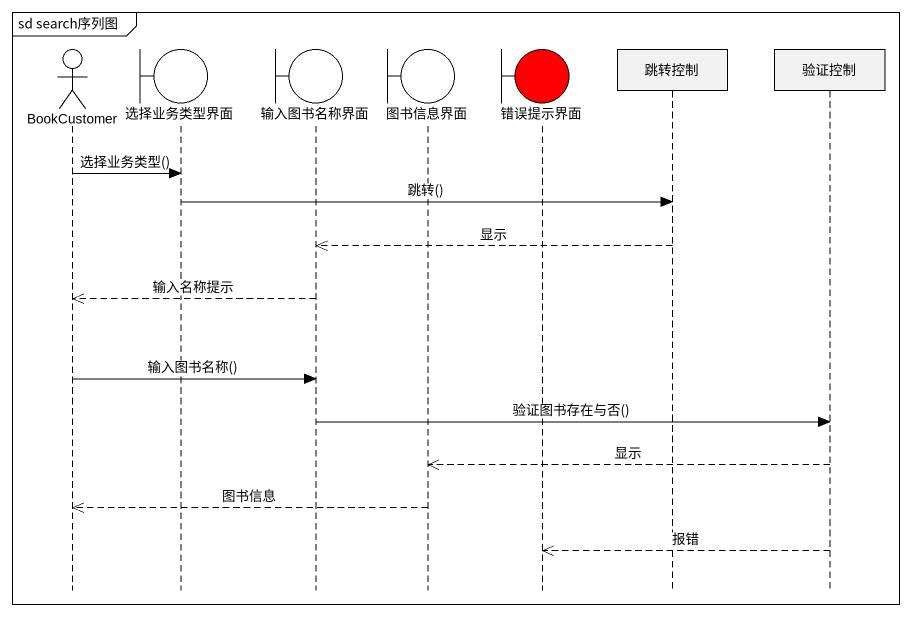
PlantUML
@startuml
mainframe sd search序列图
hide footbox
actor BookCustomer
boundary 选择业务类型界面
boundary 输入图书名称界面
boundary 图书信息界面
boundary 错误提示界面 #FF0000
participant 跳转控制
participant 验证控制

BookCustomer -> 选择业务类型界面 : 选择业务类型()
选择业务类型界面 -> 跳转控制 : 跳转()
跳转控制 -->> 输入图书名称界面 : 显示
输入图书名称界面 -->> BookCustomer : 输入名称提示
BookCustomer -> 输入图书名称界面 : 输入图书名称()
输入图书名称界面 -> 验证控制 : 验证图书存在与否()
验证控制 -->> 图书信息界面 : 显示
图书信息界面 -->> BookCustomer : 图书信息
验证控制 -->> 错误提示界面 : 报错
@enduml
